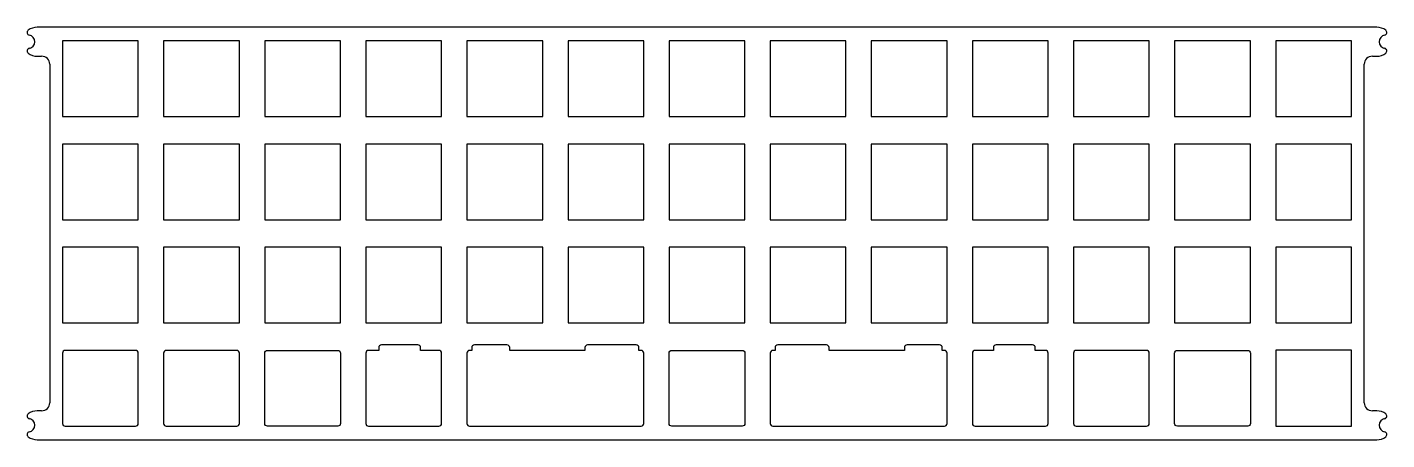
# Model space of a CAD drawing. Header units: millimetres. Extents: x -169 to 83, y -153 to -77.
import ezdxf

# ---------------------------------------------------------------- set-up
doc = ezdxf.new("R2010")
doc.units = ezdxf.units.MM
doc.layers.get('0').update_dxf_attribs({"linetype": 'CONTINUOUS'})

msp = doc.modelspace()

# ---------------------------------------------------------------- linework, layer by layer
for p, q in [((80.84, -76.85), (-166.7, -76.85)), ((-166.7, -82.2), (-165.87, -82.2)), ((80.01, -82.2), (80.84, -82.2)), ((-164.37, -83.7), (-164.37, -146.2)), ((78.51, -146.2), (78.51, -83.7)), ((-165.87, -147.7), (-166.7, -147.7)), ((80.84, -147.7), (80.01, -147.7)), ((-166.7, -153.05), (80.84, -153.05))]:
    msp.add_line(p, q)
for points in [[(-162.01, -79.38), (-162.01, -93.37), (-148.01, -93.37), (-148.01, -79.38)], [(-129.33, -93.37), (-129.33, -79.38), (-143.33, -79.38), (-143.33, -93.37)], [(-110.65, -93.37), (-110.65, -79.38), (-124.65, -79.38), (-124.65, -93.37)], [(-91.97, -93.37), (-91.97, -79.38), (-105.97, -79.38), (-105.97, -93.37)], [(-73.29, -93.37), (-73.29, -79.38), (-87.29, -79.38), (-87.29, -93.37)], [(-54.61, -79.38), (-68.61, -79.38), (-68.61, -93.37), (-54.61, -93.37)], [(-49.93, -93.37), (-35.93, -93.37), (-35.93, -79.38), (-49.93, -79.38)], [(-17.25, -93.37), (-17.25, -79.38), (-31.25, -79.38), (-31.25, -93.37)], [(-12.57, -79.38), (-12.57, -93.37), (1.43, -93.37), (1.43, -79.38)], [(20.11, -93.37), (20.11, -79.38), (6.11, -79.38), (6.11, -93.37)], [(24.79, -79.38), (24.79, -93.37), (38.79, -93.37), (38.79, -79.38)], [(43.47, -93.37), (57.47, -93.37), (57.47, -79.38), (43.47, -79.38)], [(76.15, -93.37), (76.15, -79.38), (62.15, -79.38), (62.15, -93.37)], [(-148.01, -112.42), (-148.01, -98.43), (-162.01, -98.43), (-162.01, -112.42)], [(-143.33, -112.42), (-129.33, -112.42), (-129.33, -98.43), (-143.33, -98.43)], [(-124.65, -112.42), (-110.65, -112.42), (-110.65, -98.43), (-124.65, -98.43)], [(-91.97, -98.43), (-105.97, -98.43), (-105.97, -112.42), (-91.97, -112.42)], [(-87.29, -112.42), (-73.29, -112.42), (-73.29, -98.43), (-87.29, -98.43)], [(-68.61, -98.43), (-68.61, -112.42), (-54.61, -112.42), (-54.61, -98.43)], [(-35.93, -112.42), (-35.93, -98.43), (-49.93, -98.43), (-49.93, -112.42)], [(-17.25, -98.43), (-31.25, -98.43), (-31.25, -112.42), (-17.25, -112.42)], [(-12.57, -98.43), (-12.57, -112.42), (1.43, -112.42), (1.43, -98.43)], [(20.11, -112.42), (20.11, -98.43), (6.11, -98.43), (6.11, -112.42)], [(38.79, -98.43), (24.79, -98.43), (24.79, -112.42), (38.79, -112.42)], [(43.47, -112.42), (57.47, -112.42), (57.47, -98.43), (43.47, -98.43)], [(62.15, -98.43), (62.15, -112.42), (76.15, -112.42), (76.15, -98.43)], [(-162.01, -117.48), (-162.01, -131.47), (-148.01, -131.47), (-148.01, -117.48)], [(-129.33, -117.48), (-143.33, -117.48), (-143.33, -131.47), (-129.33, -131.47)], [(-124.65, -117.48), (-124.65, -131.47), (-110.65, -131.47), (-110.65, -117.48)], [(-105.97, -131.47), (-91.97, -131.47), (-91.97, -117.48), (-105.97, -117.48)], [(-73.29, -131.47), (-73.29, -117.48), (-87.29, -117.48), (-87.29, -131.47)], [(-54.61, -117.48), (-68.61, -117.48), (-68.61, -131.47), (-54.61, -131.47)], [(-35.93, -131.47), (-35.93, -117.48), (-49.93, -117.48), (-49.93, -131.47)], [(-17.25, -117.48), (-31.25, -117.48), (-31.25, -131.47), (-17.25, -131.47)], [(-12.57, -117.48), (-12.57, -131.47), (1.43, -131.47), (1.43, -117.48)], [(6.11, -117.48), (6.11, -131.47), (20.11, -131.47), (20.11, -117.48)], [(24.79, -117.48), (24.79, -131.47), (38.79, -131.47), (38.79, -117.48)], [(43.47, -131.47), (57.47, -131.47), (57.47, -117.48), (43.47, -117.48)], [(62.15, -117.48), (62.15, -131.47), (76.15, -131.47), (76.15, -117.48)], [(62.15, -150.52), (76.15, -150.52), (76.15, -136.52), (62.15, -136.52)]]:
    msp.add_lwpolyline(points, close=True)
for points in [[(-102.34, -150.53), (-97.08, -150.53), (-96.34, -150.53), (-92.47, -150.53, 0.413695), (-91.97, -150.03), (-91.97, -137.03, 0.414417), (-92.47, -136.53), (-95.84, -136.53), (-95.84, -136.03, 0.414214), (-96.34, -135.53), (-97.08, -135.53), (-102.34, -135.53), (-103.08, -135.53, 0.414214), (-103.58, -136.03), (-103.58, -136.53), (-105.47, -136.53, 0.414214), (-105.97, -137.03), (-105.97, -150.03, 0.414214), (-105.47, -150.53), (-103.08, -150.53)], [(-86.39, -136.53), (-86.79, -136.53, 0.414214), (-87.29, -137.03), (-87.29, -150.03, 0.414214), (-86.79, -150.53), (-85.89, -150.53), (-79.89, -150.53), (-77.45, -150.53), (-73.79, -150.53), (-68.11, -150.53), (-64.98, -150.53), (-64.45, -150.53), (-64.24, -150.53), (-62.01, -150.53), (-58.98, -150.53), (-58.24, -150.53), (-56.01, -150.53), (-55.11, -150.53, 0.414214), (-54.61, -150.03), (-54.61, -137.03, 0.414214), (-55.11, -136.53), (-55.51, -136.53), (-55.51, -136.03, 0.414214), (-56.01, -135.53), (-58.24, -135.53), (-58.98, -135.53), (-62.01, -135.53), (-64.24, -135.53), (-64.98, -135.53, 0.414214), (-65.48, -136.03), (-65.48, -136.53), (-68.11, -136.53), (-73.79, -136.53), (-77.45, -136.53), (-79.39, -136.53), (-79.39, -136.03, 0.414214), (-79.89, -135.53), (-85.89, -135.53, 0.414214), (-86.39, -136.03)], [(-21.41, -150.53), (-20.88, -150.53), (-17.75, -150.53), (-12.07, -150.53), (-8.41, -150.53), (-5.97, -150.53), (0.03, -150.53), (0.93, -150.53, 0.414214), (1.43, -150.03), (1.43, -137.03, 0.414214), (0.93, -136.53), (0.53, -136.53), (0.53, -136.03, 0.414214), (0.03, -135.53), (-5.97, -135.53, 0.414214), (-6.47, -136.03), (-6.47, -136.53), (-8.41, -136.53), (-12.07, -136.53), (-17.75, -136.53), (-20.38, -136.53), (-20.38, -136.03, 0.414214), (-20.88, -135.53), (-21.62, -135.53), (-23.85, -135.53), (-26.88, -135.53), (-27.62, -135.53), (-29.85, -135.53, 0.414214), (-30.35, -136.03), (-30.35, -136.53), (-30.75, -136.53, 0.414214), (-31.25, -137.03), (-31.25, -150.03, 0.414214), (-30.75, -150.53), (-29.85, -150.53), (-27.62, -150.53), (-26.88, -150.53), (-23.85, -150.53), (-21.62, -150.53)], [(19.61, -136.53), (17.72, -136.53), (17.72, -136.03, 0.414214), (17.22, -135.53), (16.48, -135.53), (11.22, -135.53), (10.48, -135.53, 0.414214), (9.98, -136.03), (9.98, -136.53), (6.61, -136.53, 0.414214), (6.11, -137.03), (6.11, -150.03, 0.414214), (6.61, -150.53), (10.48, -150.53), (11.22, -150.53), (16.48, -150.53), (17.22, -150.53), (19.61, -150.53, 0.414214), (20.11, -150.03), (20.11, -137.03, 0.414214)], [(-148.01, -150.03), (-148.01, -137.03, 0.414214), (-148.51, -136.53), (-161.51, -136.53, 0.414214), (-162.01, -137.03), (-162.01, -150.03, 0.414214), (-161.51, -150.53), (-148.51, -150.53, 0.414214)], [(-129.33, -150.03), (-129.33, -137.03, 0.414214), (-129.83, -136.53), (-142.83, -136.53, 0.414214), (-143.33, -137.03), (-143.33, -150.03, 0.414214), (-142.83, -150.53), (-129.83, -150.53, 0.414214)], [(-124.15, -150.53, -0.414214), (-124.65, -150.03), (-124.65, -137.03, -0.414214), (-124.15, -136.53), (-111.15, -136.53, -0.414214), (-110.65, -137.03), (-110.65, -150.03, -0.414214), (-111.15, -150.53)], [(-35.93, -150.03, -0.414214), (-36.43, -150.53), (-49.43, -150.53, -0.414214), (-49.93, -150.03), (-49.93, -137.03, -0.414214), (-49.43, -136.53), (-36.43, -136.53, -0.414214), (-35.93, -137.03)], [(38.79, -150.03), (38.79, -137.03, 0.414214), (38.29, -136.53), (25.29, -136.53, 0.414214), (24.79, -137.03), (24.79, -150.03, 0.414214), (25.29, -150.53), (38.29, -150.53, 0.414214)], [(56.97, -136.53, -0.414214), (57.47, -137.03), (57.47, -150.03, -0.414214), (56.97, -150.53), (43.97, -150.53, -0.414214), (43.47, -150.03), (43.47, -137.03, -0.414214), (43.97, -136.53)]]:
    msp.add_lwpolyline(points, format="xyb", close=True)
for centre, radius, start, end in [((-168.04, -77.81), 0.5, 127.8792, 258.8119), ((-166.7, -79.53), 2.67, 90, 127.8792), ((80.84, -79.53), 2.67, 52.1208, 90), ((82.17, -77.81), 0.5, -78.8119, 52.1208), ((-168.37, -79.53), 1.25, -78.8119, 78.8119), ((82.51, -79.53), 1.25, 101.1881, 258.8119), ((-168.04, -81.24), 0.5, 101.1881, 232.1208), ((-166.7, -79.53), 2.68, 232.1208, 270), ((-165.87, -83.7), 1.5, 0, 90), ((80.01, -83.7), 1.5, 90, 180), ((80.84, -79.53), 2.68, 270, 307.8792), ((82.17, -81.24), 0.5, -52.1208, 78.8119), ((-166.7, -150.37), 2.67, 90, 127.8792), ((-165.87, -146.2), 1.5, -90, 0), ((80.01, -146.2), 1.5, 180, 270), ((80.84, -150.37), 2.67, 52.1208, 90), ((-168.04, -148.66), 0.5, 127.8792, 258.8119), ((-168.37, -150.37), 1.25, -78.8119, 78.8119), ((82.51, -150.37), 1.25, 101.1881, 258.8119), ((82.17, -148.66), 0.5, -78.8119, 52.1208), ((-168.04, -152.09), 0.5, 101.1881, 232.1208), ((-166.7, -150.37), 2.67, 232.1208, 270), ((80.84, -150.37), 2.68, 270, 307.8792), ((82.17, -152.09), 0.5, -52.1208, 78.8119)]:
    msp.add_arc(centre, radius, start, end)

doc.saveas('drawing.dxf')
